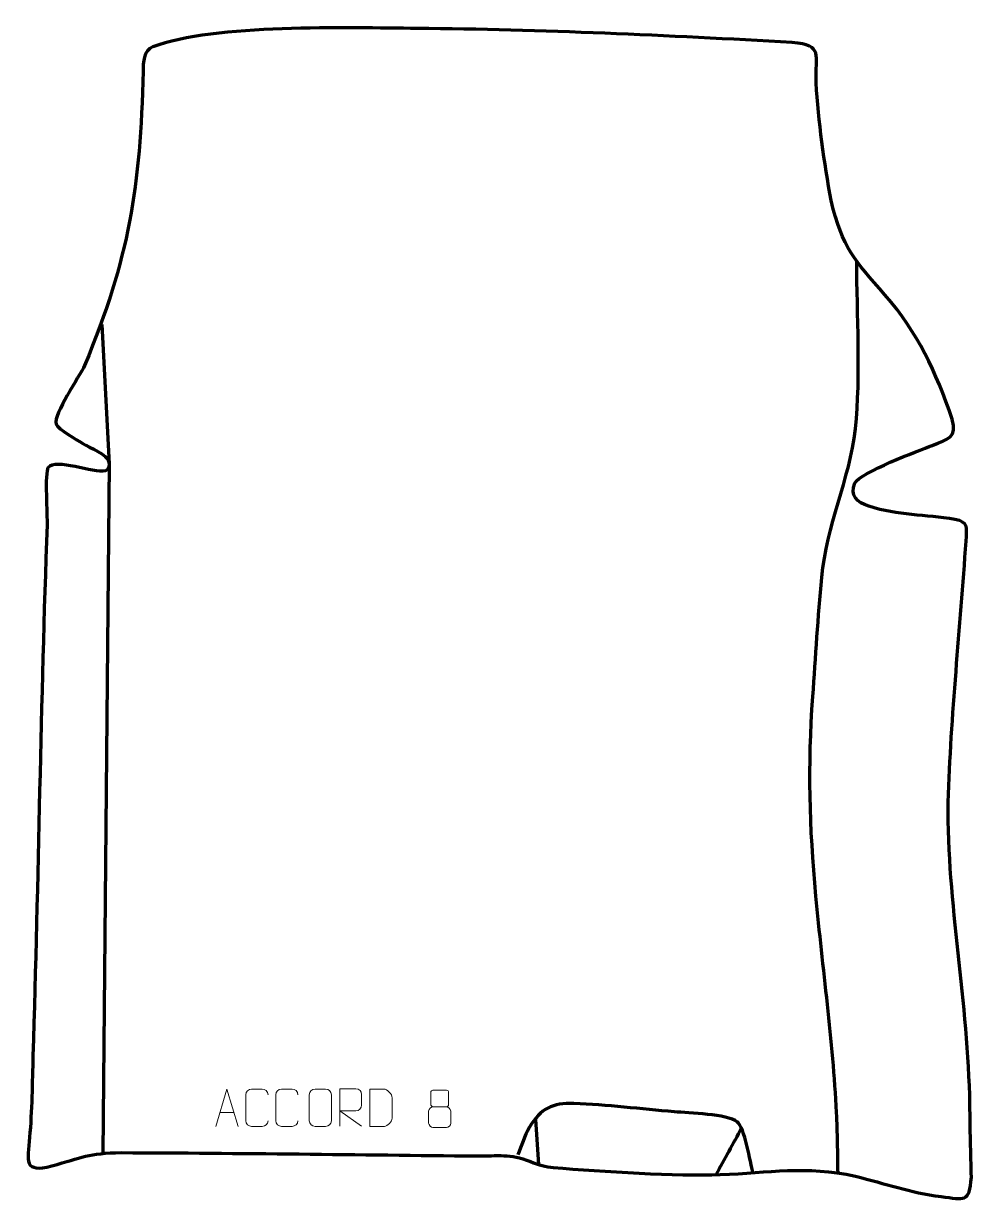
# Model space of a CAD drawing. Header units: millimetres. Extents: x -615 to 18, y 49 to 837.
import ezdxf

# ---------------------------------------------------------------- set-up
doc = ezdxf.new("R2010")
doc.units = ezdxf.units.MM
doc.header["$MEASUREMENT"] = 0
doc.layers.add('layer 2', color=7, linetype='Continuous')
doc.layers.add('layer 3', color=7, linetype='Continuous')

msp = doc.modelspace()

# ---------------------------------------------------------------- linework, layer by layer
at = {"layer": 'layer 2', "color": 140, "lineweight": 158}
for points, knots in [([(-58.5904, 678.4378), (-58.4119, 642.0353), (-55.9038, 602.145), (-59.367, 566.1611), (-59.367, 566.1611), (-63.5937, 531.6589), (-78.6452, 501.8907), (-81.9938, 466.7216), (-81.9938, 466.7216), (-84.4828, 440.5803), (-85.9731, 413.6564), (-87.9139, 387.3788), (-87.9139, 387.3788), (-91.3113, 340.1778), (-90.2016, 301.0786), (-85.8515, 254.0451), (-85.8515, 254.0451), (-81.3931, 206.2943), (-74.4666, 157.0905), (-72.1134, 109.3922), (-72.1134, 109.3922), (-71.4506, 95.9573), (-71.2725, 82.5179), (-71.0902, 69.0703)], [0, 0, 0, 0, 0.14285714, 0.14285714, 0.14285714, 0.14285714, 0.28571429, 0.28571429, 0.28571429, 0.28571429, 0.42857143, 0.42857143, 0.42857143, 0.42857143, 0.57142857, 0.57142857, 0.57142857, 0.57142857, 0.71428571, 0.71428571, 0.71428571, 0.71428571, 1, 1, 1, 1]), ([(-562.6304, 635.9297), (-562.6304, 635.9297), (-557.8282, 542.803), (-557.8282, 542.803), (-557.8282, 542.803), (-557.8282, 542.803), (-562.1188, 82.0805), (-562.1188, 82.0805)], [0, 0, 0, 0, 0.33333333, 0.33333333, 0.33333333, 0.33333333, 1, 1, 1, 1]), ([(-127.8097, 69.2377), (-129.3707, 75.9708), (-133.4892, 99.6126), (-138.1947, 103.2361), (-138.1947, 103.2361), (-144.9453, 108.4346), (-170.4467, 109.0486), (-180.2226, 109.8903), (-180.2226, 109.8903), (-202.1318, 111.791), (-225.5241, 114.5976), (-247.338, 115.5045), (-247.338, 115.5045), (-261.6453, 116.0994), (-269.5458, 112.0104), (-277.025, 99.5971), (-277.025, 99.5971), (-280.7587, 93.4003), (-281.9493, 87.36), (-284.8179, 81.0975)], [0, 0, 0, 0, 0.16666667, 0.16666667, 0.16666667, 0.16666667, 0.33333333, 0.33333333, 0.33333333, 0.33333333, 0.5, 0.5, 0.5, 0.5, 0.66666667, 0.66666667, 0.66666667, 0.66666667, 1, 1, 1, 1])]:
    msp.add_open_spline(points, degree=3, knots=knots, dxfattribs=at)
at = {"layer": 'layer 2', "color": 250, "lineweight": 9}
for points, knots in [([(-486.5187, 100.1807), (-486.5187, 100.1807), (-479.1477, 125.1342), (-479.1477, 125.1342), (-479.1477, 125.1342), (-479.1477, 125.1342), (-471.5778, 100.1807), (-471.5778, 100.1807)], [0, 0, 0, 0, 0.33333333, 0.33333333, 0.33333333, 0.33333333, 1, 1, 1, 1]), ([(-451.6804, 103.9914), (-451.8202, 101.668), (-453.4974, 100.1884), (-455.6451, 100.1776), (-455.6451, 100.1776), (-457.977, 100.178), (-460.3089, 100.178), (-462.6404, 100.1776), (-462.6404, 100.1776), (-464.5654, 100.0722), (-466.5375, 101.9567), (-466.5263, 103.974), (-466.5263, 103.974), (-466.5259, 109.7441), (-466.5259, 115.5138), (-466.5263, 121.2831), (-466.5263, 121.2831), (-466.5221, 123.4212), (-464.7754, 125.1404), (-462.623, 125.1269), (-462.623, 125.1269), (-460.2973, 125.1269), (-457.9712, 125.1269), (-455.6451, 125.1269), (-455.6451, 125.1269), (-453.6985, 125.1624), (-451.7071, 123.6709), (-451.6804, 121.2333)], [0, 0, 0, 0, 0.125, 0.125, 0.125, 0.125, 0.25, 0.25, 0.25, 0.25, 0.375, 0.375, 0.375, 0.375, 0.5, 0.5, 0.5, 0.5, 0.625, 0.625, 0.625, 0.625, 0.75, 0.75, 0.75, 0.75, 1, 1, 1, 1]), ([(-431.6804, 103.9914), (-431.8202, 101.668), (-433.4974, 100.1884), (-435.6451, 100.1776), (-435.6451, 100.1776), (-437.977, 100.178), (-440.3089, 100.178), (-442.6404, 100.1776), (-442.6404, 100.1776), (-444.5654, 100.0722), (-446.5375, 101.9567), (-446.5263, 103.974), (-446.5263, 103.974), (-446.5259, 109.7441), (-446.5259, 115.5138), (-446.5263, 121.2831), (-446.5263, 121.2831), (-446.5221, 123.4212), (-444.7754, 125.1404), (-442.623, 125.1269), (-442.623, 125.1269), (-440.2973, 125.1269), (-437.9712, 125.1269), (-435.6451, 125.1269), (-435.6451, 125.1269), (-433.6985, 125.1624), (-431.7071, 123.6709), (-431.6804, 121.2333)], [0, 0, 0, 0, 0.125, 0.125, 0.125, 0.125, 0.25, 0.25, 0.25, 0.25, 0.375, 0.375, 0.375, 0.375, 0.5, 0.5, 0.5, 0.5, 0.625, 0.625, 0.625, 0.625, 0.75, 0.75, 0.75, 0.75, 1, 1, 1, 1]), ([(-420.2373, 125.1264), (-417.9116, 125.1264), (-415.5855, 125.1264), (-413.2594, 125.1264), (-413.2594, 125.1264), (-411.3128, 125.162), (-409.3214, 123.6704), (-409.2947, 121.2328), (-409.2947, 121.2328), (-409.2951, 115.4859), (-409.2951, 109.7386), (-409.2947, 103.9909), (-409.2947, 103.9909), (-409.4345, 101.6675), (-411.1117, 100.1879), (-413.2594, 100.1771), (-413.2594, 100.1771), (-415.5913, 100.1775), (-417.9232, 100.1775), (-420.2547, 100.1771), (-420.2547, 100.1771), (-422.1797, 100.0717), (-424.1518, 101.9562), (-424.1406, 103.9735), (-424.1406, 103.9735), (-424.1403, 109.7436), (-424.1403, 115.5133), (-424.1406, 121.2826), (-424.1406, 121.2826), (-424.1364, 123.4207), (-422.3897, 125.1399), (-420.2373, 125.1264)], [0, 0, 0, 0, 0.11111111, 0.11111111, 0.11111111, 0.11111111, 0.22222222, 0.22222222, 0.22222222, 0.22222222, 0.33333333, 0.33333333, 0.33333333, 0.33333333, 0.44444444, 0.44444444, 0.44444444, 0.44444444, 0.55555556, 0.55555556, 0.55555556, 0.55555556, 0.66666667, 0.66666667, 0.66666667, 0.66666667, 0.77777778, 0.77777778, 0.77777778, 0.77777778, 1, 1, 1, 1]), ([(-403.8029, 100.3648), (-403.8029, 100.3648), (-403.8029, 125.3183), (-403.8029, 125.3183), (-403.8029, 125.3183), (-400.2081, 125.3183), (-396.6126, 125.3183), (-393.0174, 125.3183), (-393.0174, 125.3183), (-390.6921, 125.2806), (-389.1348, 123.7906), (-389.1389, 121.4242), (-389.1389, 121.4242), (-389.1393, 119.3887), (-389.1393, 116.3293), (-389.1389, 114.2933), (-389.1389, 114.2933), (-389.1454, 112.4178), (-390.9577, 110.476), (-392.9672, 110.4569), (-392.9672, 110.4569), (-392.9672, 110.4569), (-403.8029, 110.4569), (-403.8029, 110.4569), (-403.8029, 110.4569), (-403.8029, 110.4569), (-389.1482, 100.3648), (-389.1482, 100.3648)], [0, 0, 0, 0, 0.125, 0.125, 0.125, 0.125, 0.25, 0.25, 0.25, 0.25, 0.375, 0.375, 0.375, 0.375, 0.5, 0.5, 0.5, 0.5, 0.625, 0.625, 0.625, 0.625, 0.75, 0.75, 0.75, 0.75, 1, 1, 1, 1]), ([(-383.5763, 100.2035), (-381.2445, 100.2039), (-376.2943, 100.1799), (-373.9628, 100.1796), (-373.9628, 100.1796), (-372.0378, 100.0742), (-368.7192, 103.6158), (-368.7304, 105.6331), (-368.7304, 105.6331), (-368.7308, 111.4032), (-368.7308, 113.5729), (-368.7304, 119.3422), (-368.7304, 119.3422), (-368.7347, 121.4803), (-372.1092, 125.1404), (-374.2616, 125.1269), (-374.2616, 125.1269), (-376.5873, 125.1269), (-381.3116, 125.1269), (-383.6377, 125.1269), (-383.6377, 125.1269), (-383.6373, 119.38), (-383.576, 105.9508), (-383.5763, 100.2035)], [0, 0, 0, 0, 0.14285714, 0.14285714, 0.14285714, 0.14285714, 0.28571429, 0.28571429, 0.28571429, 0.28571429, 0.42857143, 0.42857143, 0.42857143, 0.42857143, 0.57142857, 0.57142857, 0.57142857, 0.57142857, 0.71428571, 0.71428571, 0.71428571, 0.71428571, 1, 1, 1, 1]), ([(-342.9551, 122.8789), (-342.9551, 120.6659), (-342.9551, 116.9836), (-342.9551, 114.7703), (-342.9551, 114.7703), (-342.9401, 114.2629), (-342.1327, 113.3315), (-341.4326, 113.3327), (-341.4326, 113.3327), (-338.4627, 113.3329), (-335.4925, 113.248), (-332.5221, 113.2477), (-332.5221, 113.2477), (-331.725, 113.2519), (-331.0043, 114.0422), (-331.0069, 114.7629), (-331.0069, 114.7629), (-331.0072, 116.9789), (-331.0072, 120.6636), (-331.0069, 122.8789), (-331.0069, 122.8789), (-331.0254, 123.5897), (-331.6368, 124.3501), (-332.4707, 124.3427), (-332.4707, 124.3427), (-335.4878, 124.3424), (-338.5047, 124.3424), (-341.5213, 124.3427), (-341.5213, 124.3427), (-342.1477, 124.3503), (-342.9718, 123.6393), (-342.9551, 122.8789)], [0, 0, 0, 0, 0.11111111, 0.11111111, 0.11111111, 0.11111111, 0.22222222, 0.22222222, 0.22222222, 0.22222222, 0.33333333, 0.33333333, 0.33333333, 0.33333333, 0.44444444, 0.44444444, 0.44444444, 0.44444444, 0.55555556, 0.55555556, 0.55555556, 0.55555556, 0.66666667, 0.66666667, 0.66666667, 0.66666667, 0.77777778, 0.77777778, 0.77777778, 0.77777778, 1, 1, 1, 1]), ([(-344.4139, 110.3607), (-344.4139, 107.1899), (-344.4139, 105.4878), (-344.4139, 102.3164), (-344.4139, 102.3164), (-344.4224, 101.0945), (-342.7245, 99.4018), (-341.4719, 99.3933), (-341.4719, 99.3933), (-338.4888, 99.3936), (-335.5055, 99.3936), (-332.5221, 99.3933), (-332.5221, 99.3933), (-331.1988, 99.405), (-329.5784, 101.0266), (-329.5895, 102.3258), (-329.5895, 102.3258), (-329.5898, 105.494), (-329.5898, 107.1928), (-329.5895, 110.3607), (-329.5895, 110.3607), (-329.6592, 111.7411), (-331.237, 113.3197), (-332.5424, 113.3136), (-332.5424, 113.3136), (-335.519, 113.3133), (-338.4956, 113.3133), (-341.4719, 113.3136), (-341.4719, 113.3136), (-342.5514, 113.32), (-344.3977, 111.7411), (-344.4139, 110.3607)], [0, 0, 0, 0, 0.11111111, 0.11111111, 0.11111111, 0.11111111, 0.22222222, 0.22222222, 0.22222222, 0.22222222, 0.33333333, 0.33333333, 0.33333333, 0.33333333, 0.44444444, 0.44444444, 0.44444444, 0.44444444, 0.55555556, 0.55555556, 0.55555556, 0.55555556, 0.66666667, 0.66666667, 0.66666667, 0.66666667, 0.77777778, 0.77777778, 0.77777778, 0.77777778, 1, 1, 1, 1])]:
    msp.add_open_spline(points, degree=3, knots=knots, dxfattribs=at)
msp.add_open_spline([(-483.7961, 109.4301), (-483.7961, 109.4301), (-474.3004, 109.4301), (-474.3004, 109.4301)], degree=3, dxfattribs=at)
at = {"layer": 'layer 2', "color": 140, "lineweight": 158}
for points in [[(-270.7481, 74.6096), (-270.7481, 74.6096), (-272.801, 104.7977), (-272.801, 104.7977)], [(-135.3595, 99.0607), (-141.0779, 88.6581), (-146.7962, 78.2554), (-152.5146, 67.8528)]]:
    msp.add_open_spline(points, degree=3, dxfattribs=at)
at = {"layer": 'layer 3', "color": 242, "lineweight": 158}
msp.add_open_spline([(-352.1067, 833.6001), (-268.5243, 832.7785), (-184.8584, 828.9042), (-101.4103, 824.2051), (-101.4103, 824.2051), (-80.0996, 822.1434), (-86.2219, 816.2143), (-85.5017, 797.2625), (-85.5017, 797.2625), (-84.1139, 771.708), (-79.9907, 743.8502), (-75.5138, 718.6039), (-75.5138, 718.6039), (-67.5843, 686.7066), (-60.1396, 679.057), (-39.5353, 655.737), (-39.5353, 655.737), (-17.3386, 629.5336), (-5.565, 604.9687), (5.3336, 572.6333), (5.3336, 572.6333), (9.0396, 560.0742), (2.5857, 559.6412), (-7.9876, 555.1021), (-7.9876, 555.1021), (-17.4134, 551.2266), (-55.9812, 537.1444), (-59.6515, 529.8458), (-59.6515, 529.8458), (-63.1465, 521.3326), (-58.0898, 517.1643), (-50.4085, 514.3965), (-50.4085, 514.3965), (-30.3716, 508.0613), (-12.6134, 509.0326), (7.1681, 505.5264), (7.1681, 505.5264), (16.5296, 503.8672), (15.2152, 500.181), (14.6561, 491.1704), (14.6561, 491.1704), (10.8459, 433.3139), (4.534, 374.5254), (2.679, 316.71), (2.679, 316.71), (2.0533, 249.0825), (16.2707, 182.6256), (17.2015, 114.5427), (17.2015, 114.5427), (17.4193, 98.3395), (17.7761, 82.373), (18.2232, 66.1782), (18.2232, 66.1782), (16.8491, 48.7264), (13.5135, 51.4864), (-2.0174, 53.244), (-2.0174, 53.244), (-23.0765, 56.0447), (-39.2132, 61.9211), (-59.3109, 66.9209), (-59.3109, 66.9209), (-92.6923, 74.2342), (-116.4345, 69.2251), (-149.5511, 67.9502), (-149.5511, 67.9502), (-178.8234, 66.8233), (-227.6037, 70.1282), (-261.2791, 72.6695), (-261.2791, 72.6695), (-266.0507, 73.0296), (-270.7069, 74.3892), (-276.371, 76.6403), (-276.371, 76.6403), (-290.4884, 82.251), (-297.6123, 80.3219), (-312.2609, 80.4553), (-312.2609, 80.4553), (-391.2873, 81.2071), (-470.3935, 82.376), (-549.4146, 82.6293), (-549.4146, 82.6293), (-572.3027, 82.448), (-575.5114, 79.3041), (-596.1718, 73.8111), (-596.1718, 73.8111), (-614.9775, 68.8113), (-612.4786, 77.0476), (-610.9953, 92.8851), (-610.9953, 92.8851), (-609.4269, 110.19), (-609.2321, 129.826), (-608.6969, 147.2707), (-608.6969, 147.2707), (-605.0731, 265.408), (-603.6046, 383.8399), (-599.3119, 501.9045), (-599.3119, 501.9045), (-599.0934, 507.9167), (-601.0014, 536.9856), (-598.6129, 540.2159), (-598.6129, 540.2159), (-593.7409, 546.8053), (-568.1345, 536.0752), (-560.2596, 538.159), (-560.2596, 538.159), (-558.2287, 538.6964), (-557.4752, 541.2827), (-557.9592, 543.9109), (-557.9592, 543.9109), (-558.9056, 549.0497), (-570.7854, 553.5544), (-575.5073, 556.3996), (-575.5073, 556.3996), (-578.8553, 558.4169), (-592.2938, 565.8804), (-593.2818, 569.2892), (-593.2818, 569.2892), (-595.1234, 575.643), (-577.758, 601.0947), (-574.183, 608.3851), (-574.183, 608.3851), (-544.4467, 680.9041), (-536.9513, 727.1593), (-535.1751, 805.0622), (-535.1751, 805.0622), (-535.0416, 810.914), (-534.9417, 818.907), (-528.6496, 821.2878), (-528.6496, 821.2878), (-487.5799, 836.8276), (-397.9413, 833.8785), (-352.1067, 833.6001)], degree=3, knots=[0, 0, 0, 0, 0.02941176, 0.02941176, 0.02941176, 0.02941176, 0.05882353, 0.05882353, 0.05882353, 0.05882353, 0.08823529, 0.08823529, 0.08823529, 0.08823529, 0.11764706, 0.11764706, 0.11764706, 0.11764706, 0.14705882, 0.14705882, 0.14705882, 0.14705882, 0.17647059, 0.17647059, 0.17647059, 0.17647059, 0.20588235, 0.20588235, 0.20588235, 0.20588235, 0.23529412, 0.23529412, 0.23529412, 0.23529412, 0.26470588, 0.26470588, 0.26470588, 0.26470588, 0.29411765, 0.29411765, 0.29411765, 0.29411765, 0.32352941, 0.32352941, 0.32352941, 0.32352941, 0.35294118, 0.35294118, 0.35294118, 0.35294118, 0.38235294, 0.38235294, 0.38235294, 0.38235294, 0.41176471, 0.41176471, 0.41176471, 0.41176471, 0.44117647, 0.44117647, 0.44117647, 0.44117647, 0.47058824, 0.47058824, 0.47058824, 0.47058824, 0.5, 0.5, 0.5, 0.5, 0.52941176, 0.52941176, 0.52941176, 0.52941176, 0.55882353, 0.55882353, 0.55882353, 0.55882353, 0.58823529, 0.58823529, 0.58823529, 0.58823529, 0.61764706, 0.61764706, 0.61764706, 0.61764706, 0.64705882, 0.64705882, 0.64705882, 0.64705882, 0.67647059, 0.67647059, 0.67647059, 0.67647059, 0.70588235, 0.70588235, 0.70588235, 0.70588235, 0.73529412, 0.73529412, 0.73529412, 0.73529412, 0.76470588, 0.76470588, 0.76470588, 0.76470588, 0.79411765, 0.79411765, 0.79411765, 0.79411765, 0.82352941, 0.82352941, 0.82352941, 0.82352941, 0.85294118, 0.85294118, 0.85294118, 0.85294118, 0.88235294, 0.88235294, 0.88235294, 0.88235294, 0.91176471, 0.91176471, 0.91176471, 0.91176471, 0.94117647, 0.94117647, 0.94117647, 0.94117647, 1, 1, 1, 1], dxfattribs=at)

doc.saveas('drawing.dxf')
